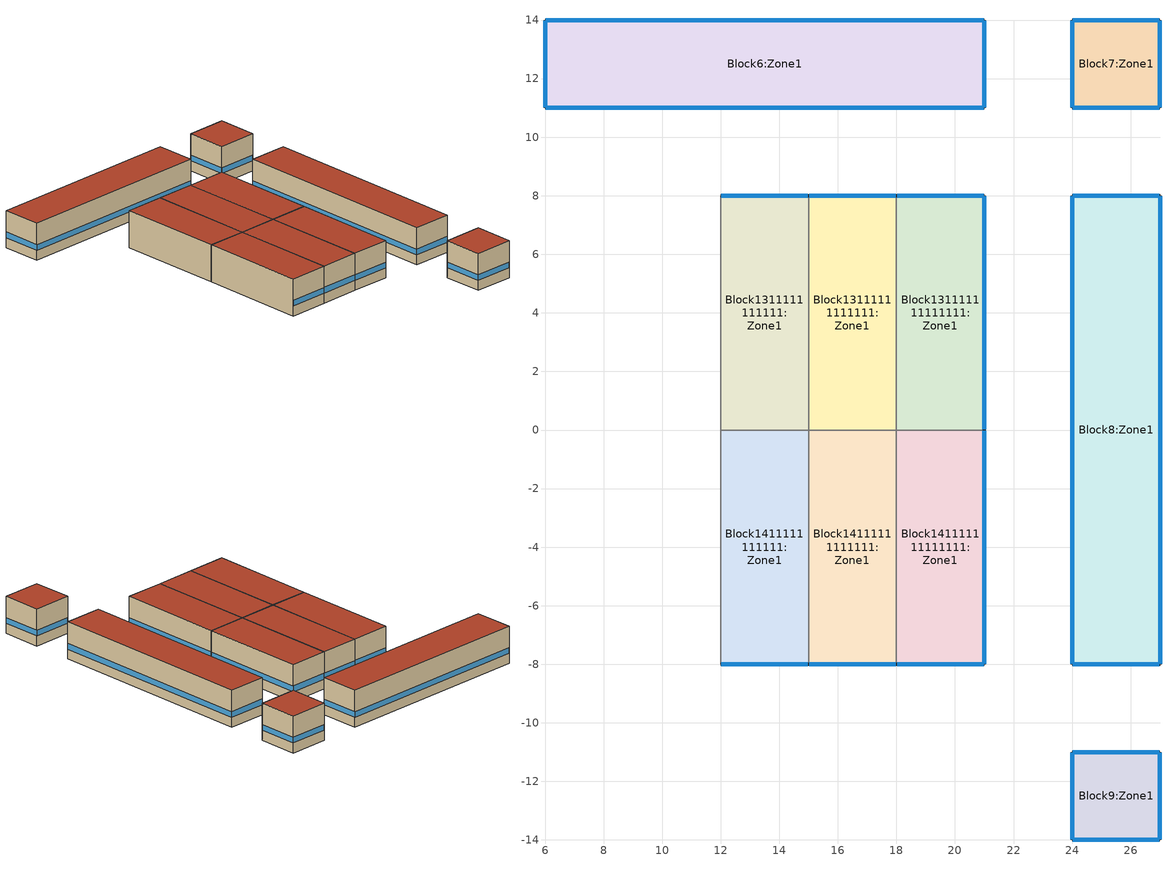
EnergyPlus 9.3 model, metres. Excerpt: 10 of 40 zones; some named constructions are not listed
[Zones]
Block7:Zone1
 floor outside (Project external floor): 27,14 27,11 24,11 24,14 z2.5
 wall outside (Brick_block_wall_domestic): 27,14 24,14 24,11 27,11 27,14 z2.5:5.3
 window (1001): 24,13.97 24,11.03 / 24.03,11 26.97,11 / 27,11.03 27,13.97 / 26.97,14 24.03,14 z3.26:3.69
 roof outside (Project flat roof): 27,11 27,14 24,14 24,11 z5.3
Block9:Zone1
 floor outside (Project external floor): 27,-11 27,-14 24,-14 24,-11 z2.5
 wall outside (Brick_block_wall_domestic): 24,-14 27,-14 27,-11 24,-11 24,-14 z2.5:5.3
 window (1001): 27,-13.97 27,-11.03 / 24,-11.03 24,-13.97 / 24.03,-14 26.97,-14 / 26.97,-11 24.03,-11 z3.26:3.69
 roof outside (Project flat roof): 27,-14 27,-11 24,-11 24,-14 z5.3
Block14111111111111:Zone1
 floor outside (Project external floor): 18,0 18,-8 15,-8 15,0 z2.5
 wall outside (Brick_block_wall_domestic): 15,-8 18,-8 z2.5:5.3
 wall to Block13111111111111:Zone1 (115mm brick cavity wall with 50mm air gap_Rev): 18,0 15,0 z2.5:5.3
 wall to Block141111111111111:Zone1 (115mm brick cavity wall with 50mm air gap): 18,-8 18,0 z2.5:5.3
 wall to Block1411111111111:Zone1 (115mm brick cavity wall with 50mm air gap_Rev): 15,0 15,-8 z2.5:5.3
 window (1001): 15.03,-8 17.97,-8 z3.26:3.69
 roof outside (Project flat roof): 18,-8 18,0 15,0 15,-8 z5.3
Block131111111111111:Zone1
 floor outside (Project external floor): 21,8 21,0 18,0 18,8 z2.5
 wall outside (Brick_block_wall_domestic): 21,0 21,8 18,8 z2.5:5.3
 wall to Block141111111111111:Zone1 (115mm brick cavity wall with 50mm air gap): 18,0 21,0 z2.5:5.3
 wall to Block13111111111111:Zone1 (115mm brick cavity wall with 50mm air gap_Rev): 18,8 18,0 z2.5:5.3
 window (1001): 21,0.03 21,7.97 z3.26:3.68; 20.97,8 18.03,8 z3.26:3.69
 roof outside (Project flat roof): 21,0 21,8 18,8 18,0 z5.3
Block1411111111111:Zone1
 floor outside (Project external floor): 15,0 15,-8 12,-8 12,0 z2.5
 wall outside (Brick_block_wall_domestic): 12,-8 15,-8 z2.5:5.3
 wall to Block141111111111:Zone1 (115mm brick cavity wall with 50mm air gap_Rev): 12,0 12,-8 z2.5:5.3
 wall to Block1311111111111:Zone1 (115mm brick cavity wall with 50mm air gap_Rev): 15,0 12,0 z2.5:5.3
 window (1001): 12.03,-8 14.97,-8 z3.26:3.69
 roof outside (Project flat roof): 15,-8 15,0 12,0 12,-8 z5.3
Block141111111111111:Zone1
 floor outside (Project external floor): 21,0 21,-8 18,-8 18,0 z2.5
 wall outside (Brick_block_wall_domestic): 18,-8 21,-8 21,0 z2.5:5.3
 window (1001): 21,-7.97 21,-0.03 z3.26:3.68; 18.03,-8 20.97,-8 z3.26:3.69
 roof outside (Project flat roof): 21,-8 21,0 18,0 18,-8 z5.3
Block6:Zone1
 floor outside (Project external floor): 21,14 21,11 6,11 6,14 z2.5
 wall outside (Brick_block_wall_domestic): 6,11 21,11 21,14 6,14 6,11 z2.5:5.3
 window (1001): 21,11.03 21,13.97 / 6,13.97 6,11.03 z3.26:3.69; 6.03,11 20.97,11 / 20.97,14 6.03,14 z3.26:3.68
 roof outside (Project flat roof): 21,11 21,14 6,14 6,11 z5.3
Block13111111111111:Zone1
 floor outside (Project external floor): 18,8 18,0 15,0 15,8 z2.5
 wall outside (Brick_block_wall_domestic): 18,8 15,8 z2.5:5.3
 wall to Block1311111111111:Zone1 (115mm brick cavity wall with 50mm air gap_Rev): 15,8 15,0 z2.5:5.3
 window (1001): 17.97,8 15.03,8 z3.26:3.69
 roof outside (Project flat roof): 18,0 18,8 15,8 15,0 z5.3
Block8:Zone1
 floor outside (Project external floor): 27,8 27,-8 24,-8 24,8 z2.5
 wall outside (Brick_block_wall_domestic): 24,-8 27,-8 27,8 24,8 24,-8 z2.5:5.3
 window (1001): 26.97,8 24.03,8 / 24.03,-8 26.97,-8 z3.26:3.69; 24,7.97 24,-7.97 / 27,-7.97 27,7.97 z3.26:3.68
 roof outside (Project flat roof): 27,-8 27,8 24,8 24,-8 z5.3
Block1311111111111:Zone1
 floor outside (Project external floor): 15,8 15,0 12,0 12,8 z2.5
 wall outside (Brick_block_wall_domestic): 15,8 12,8 z2.5:5.3
 wall to Block131111111111:Zone1 (115mm brick cavity wall with 50mm air gap_Rev): 12,8 12,0 z2.5:5.3
 window (1001): 14.97,8 12.03,8 z3.26:3.69
 roof outside (Project flat roof): 15,0 15,8 12,8 12,0 z5.3
[Schedule:Compact]
On: Through: 12/31, For: AllDays, Until: 24:00, 1
20001: Through: 12/31, For: Weekdays Weekends SummerDesignDays, Until: 24:00, 16, For: WinterDesignDays, Until: 24:00, 0, For: AllOtherDays, Until: 24:00, 16
[AirflowNetwork:SimulationControl]
VENT: AirflowNetwork Control=MultizoneWithoutDistribution; Wind Pressure Coefficient Type=Input; Height Selection for Local Wind Pressure Calculation=OpeningHeight; Building Type=LowRise; Maximum Number of Iterations=1000; Initialization Type=ZeroNodePressures; Relative Airflow Convergence Tolerance=0.0001; Absolute Airflow Convergence Tolerance {kg/s}=0.000001; Convergence Acceleration Limit=-0.5; Azimuth Angle of Long Axis of Building {deg}=0; Ratio of Building Width Along Short Axis to Width Along Long Axis=1
[AirflowNetwork:MultiZone:Zone] Ventilation Control Mode=Temperature; Ventilation Control Zone Temperature Setpoint Schedule=20001; Minimum Venting Open Factor=1; Venting Availability Schedule=On
Block6:Zone1; Block7:Zone1; Block8:Zone1; Block9:Zone1; Block1311111111111:Zone1; Block13111111111111:Zone1; Block131111111111111:Zone1; Block1411111111111:Zone1; Block14111111111111:Zone1; Block141111111111111:Zone1
[AirflowNetwork:MultiZone:Surface] Window/Door Opening Factor, or Crack Factor=1
Block6:Zone1_ExtFloor_0_0_0: Leakage Component=Block6:Zone1_ExtFloor_0_0_0
Block6:Zone1_Roof_1_0_0: Leakage Component=Block6:Zone1_Roof_1_0_0
Block6:Zone1_Wall_2_0_0: Leakage Component=Block6:Zone1_Wall_2_0_0
Block6:Zone1_Wall_3_0_0: Leakage Component=Block6:Zone1_Wall_3_0_0
Block6:Zone1_Wall_4_0_0: Leakage Component=Block6:Zone1_Wall_4_0_0
Block6:Zone1_Wall_5_0_0: Leakage Component=Block6:Zone1_Wall_5_0_0
Block7:Zone1_ExtFloor_0_0_0: Leakage Component=Block7:Zone1_ExtFloor_0_0_0
Block7:Zone1_Roof_1_0_0: Leakage Component=Block7:Zone1_Roof_1_0_0
Block7:Zone1_Wall_2_0_0: Leakage Component=Block7:Zone1_Wall_2_0_0
Block7:Zone1_Wall_3_0_0: Leakage Component=Block7:Zone1_Wall_3_0_0
Block7:Zone1_Wall_4_0_0: Leakage Component=Block7:Zone1_Wall_4_0_0
Block7:Zone1_Wall_5_0_0: Leakage Component=Block7:Zone1_Wall_5_0_0
Block8:Zone1_ExtFloor_0_0_0: Leakage Component=Block8:Zone1_ExtFloor_0_0_0
Block8:Zone1_Roof_1_0_0: Leakage Component=Block8:Zone1_Roof_1_0_0
Block8:Zone1_Wall_2_0_0: Leakage Component=Block8:Zone1_Wall_2_0_0
Block8:Zone1_Wall_3_0_0: Leakage Component=Block8:Zone1_Wall_3_0_0
Block8:Zone1_Wall_4_0_0: Leakage Component=Block8:Zone1_Wall_4_0_0
Block8:Zone1_Wall_5_0_0: Leakage Component=Block8:Zone1_Wall_5_0_0
Block9:Zone1_ExtFloor_0_0_0: Leakage Component=Block9:Zone1_ExtFloor_0_0_0
Block9:Zone1_Roof_1_0_0: Leakage Component=Block9:Zone1_Roof_1_0_0
Block9:Zone1_Wall_2_0_0: Leakage Component=Block9:Zone1_Wall_2_0_0
Block9:Zone1_Wall_3_0_0: Leakage Component=Block9:Zone1_Wall_3_0_0
Block9:Zone1_Wall_4_0_0: Leakage Component=Block9:Zone1_Wall_4_0_0
Block9:Zone1_Wall_5_0_0: Leakage Component=Block9:Zone1_Wall_5_0_0
Block1311111111111:Zone1_ExtFloor_0_0_0: Leakage Component=Block1311111111111:Zone1_ExtFloor_0_0_0
Block1311111111111:Zone1_Roof_1_0_0: Leakage Component=Block1311111111111:Zone1_Roof_1_0_0
Block1311111111111:Zone1_Partition_2_0_0: Leakage Component=Block1311111111111:Zone1_Partition_2_0_0
Block1311111111111:Zone1_Wall_3_0_0: Leakage Component=Block1311111111111:Zone1_Wall_3_0_0
Sub Surface 19: Leakage Component=Block1311111111111:Zone1_Wall_3_0_0_0_0_0_Win; Ventilation Control Mode=Temperature; Ventilation Control Zone Temperature Setpoint Schedule=20001; Venting Availability Schedule=On
Block1311111111111:Zone1_Partition_5_0_0: Leakage Component=Block1311111111111:Zone1_Partition_5_0_0
Block13111111111111:Zone1_ExtFloor_0_0_0: Leakage Component=Block13111111111111:Zone1_ExtFloor_0_0_0
Block13111111111111:Zone1_Roof_1_0_0: Leakage Component=Block13111111111111:Zone1_Roof_1_0_0
Block13111111111111:Zone1_Partition_2_0_0: Leakage Component=Block13111111111111:Zone1_Partition_2_0_0
Block13111111111111:Zone1_Wall_3_0_0: Leakage Component=Block13111111111111:Zone1_Wall_3_0_0
Sub Surface 15: Leakage Component=Block13111111111111:Zone1_Wall_3_0_0_0_0_0_Win; Ventilation Control Mode=Temperature; Ventilation Control Zone Temperature Setpoint Schedule=20001; Venting Availability Schedule=On
Block13111111111111:Zone1_Partition_5_0_0: Leakage Component=Block13111111111111:Zone1_Partition_5_0_0
Block131111111111111:Zone1_ExtFloor_0_0_0: Leakage Component=Block131111111111111:Zone1_ExtFloor_0_0_0
Block131111111111111:Zone1_Roof_1_0_0: Leakage Component=Block131111111111111:Zone1_Roof_1_0_0
Block131111111111111:Zone1_Wall_2_0_0: Leakage Component=Block131111111111111:Zone1_Wall_2_0_0
Block131111111111111:Zone1_Wall_3_0_0: Leakage Component=Block131111111111111:Zone1_Wall_3_0_0
Sub Surface 18: Leakage Component=Block131111111111111:Zone1_Wall_3_0_0_0_0_0_Win; Ventilation Control Mode=Temperature; Ventilation Control Zone Temperature Setpoint Schedule=20001; Venting Availability Schedule=On
Block131111111111111:Zone1_Partition_5_0_0: Leakage Component=Block131111111111111:Zone1_Partition_5_0_0
Block1411111111111:Zone1_ExtFloor_0_0_0: Leakage Component=Block1411111111111:Zone1_ExtFloor_0_0_0
Block1411111111111:Zone1_Roof_1_0_0: Leakage Component=Block1411111111111:Zone1_Roof_1_0_0
Block1411111111111:Zone1_Partition_2_0_0: Leakage Component=Block1411111111111:Zone1_Partition_2_0_0
Block1411111111111:Zone1_Wall_5_0_0: Leakage Component=Block1411111111111:Zone1_Wall_5_0_0
Sub Surface 65: Leakage Component=Block1411111111111:Zone1_Wall_5_0_0_0_0_0_Win; Ventilation Control Mode=Temperature; Ventilation Control Zone Temperature Setpoint Schedule=20001; Venting Availability Schedule=On
Block14111111111111:Zone1_ExtFloor_0_0_0: Leakage Component=Block14111111111111:Zone1_ExtFloor_0_0_0
Block14111111111111:Zone1_Roof_1_0_0: Leakage Component=Block14111111111111:Zone1_Roof_1_0_0
Block14111111111111:Zone1_Partition_2_0_0: Leakage Component=Block14111111111111:Zone1_Partition_2_0_0
Block14111111111111:Zone1_Wall_5_0_0: Leakage Component=Block14111111111111:Zone1_Wall_5_0_0
Sub Surface 48: Leakage Component=Block14111111111111:Zone1_Wall_5_0_0_0_0_0_Win; Ventilation Control Mode=Temperature; Ventilation Control Zone Temperature Setpoint Schedule=20001; Venting Availability Schedule=On
Block141111111111111:Zone1_ExtFloor_0_0_0: Leakage Component=Block141111111111111:Zone1_ExtFloor_0_0_0
Block141111111111111:Zone1_Roof_1_0_0: Leakage Component=Block141111111111111:Zone1_Roof_1_0_0
Block141111111111111:Zone1_Wall_2_0_0: Leakage Component=Block141111111111111:Zone1_Wall_2_0_0
Block141111111111111:Zone1_Wall_5_0_0: Leakage Component=Block141111111111111:Zone1_Wall_5_0_0
Sub Surface 51: Leakage Component=Block141111111111111:Zone1_Wall_5_0_0_0_0_0_Win; Ventilation Control Mode=Temperature; Ventilation Control Zone Temperature Setpoint Schedule=20001; Venting Availability Schedule=On
[AirflowNetwork:MultiZone:ReferenceCrackConditions]
Reference Crack Conditions: Reference Temperature {C}=20; Reference Barometric Pressure {Pa}=101320; Reference Humidity Ratio {kgWater/kgDryAir}=0.005
[AirflowNetwork:MultiZone:Surface:Crack] Reference Crack Conditions=Reference Crack Conditions
Name | Air Mass Flow Coefficient at Reference Conditions {kg/s} | Air Mass Flow Exponent
DefaultCrack | 1e-11 | 0.66
Block6:Zone1_ExtFloor_0_0_0 | 0.045 | 1
Block6:Zone1_Roof_1_0_0 | 0.00675 | 0.7
Block6:Zone1_Wall_2_0_0; Block6:Zone1_Wall_4_0_0; Block7:Zone1_Wall_2_0_0; Block7:Zone1_Wall_3_0_0; Block7:Zone1_Wall_4_0_0; Block7:Zone1_Wall_5_0_0; Block8:Zone1_Wall_3_0_0; Block8:Zone1_Wall_5_0_0; Block9:Zone1_Wall_2_0_0; Block9:Zone1_Wall_3_0_0; Block9:Zone1_Wall_4_0_0; Block9:Zone1_Wall_5_0_0 | 0.00168 | 0.7
Block6:Zone1_Wall_3_0_0; Block6:Zone1_Wall_5_0_0 | 0.0084 | 0.7
Block7:Zone1_ExtFloor_0_0_0; Block9:Zone1_ExtFloor_0_0_0 | 0.009 | 1
Block7:Zone1_Roof_1_0_0; Block9:Zone1_Roof_1_0_0 | 0.00135 | 0.7
Block8:Zone1_ExtFloor_0_0_0 | 0.048 | 1
Block8:Zone1_Roof_1_0_0 | 0.0072 | 0.7
Block8:Zone1_Wall_2_0_0; Block8:Zone1_Wall_4_0_0 | 0.00896 | 0.7
Block1311111111111:Zone1_ExtFloor_0_0_0; Block13111111111111:Zone1_ExtFloor_0_0_0; Block131111111111111:Zone1_ExtFloor_0_0_0; Block1411111111111:Zone1_ExtFloor_0_0_0; Block14111111111111:Zone1_ExtFloor_0_0_0; Block141111111111111:Zone1_ExtFloor_0_0_0 | 0.024 | 1
Block1311111111111:Zone1_Roof_1_0_0; Block13111111111111:Zone1_Roof_1_0_0; Block131111111111111:Zone1_Roof_1_0_0; Block1411111111111:Zone1_Roof_1_0_0; Block14111111111111:Zone1_Roof_1_0_0; Block141111111111111:Zone1_Roof_1_0_0 | 0.0036 | 0.7
Block1311111111111:Zone1_Partition_2_0_0; Block13111111111111:Zone1_Partition_2_0_0; Block1411111111111:Zone1_Partition_2_0_0; Block14111111111111:Zone1_Partition_2_0_0 | 0.112 | 0.75
Block1311111111111:Zone1_Wall_3_0_0; Block13111111111111:Zone1_Wall_3_0_0; Block1411111111111:Zone1_Wall_5_0_0; Block14111111111111:Zone1_Wall_5_0_0 | 0.0014813 | 0.7
Block1311111111111:Zone1_Partition_5_0_0; Block13111111111111:Zone1_Partition_5_0_0; Block131111111111111:Zone1_Partition_5_0_0 | 0.042 | 0.75
Block131111111111111:Zone1_Wall_2_0_0; Block141111111111111:Zone1_Wall_2_0_0 | 0.00448 | 0.7
Block131111111111111:Zone1_Wall_3_0_0; Block141111111111111:Zone1_Wall_5_0_0 | 0.0015128 | 0.7
[AirflowNetwork:MultiZone:Component:DetailedOpening] Air Mass Flow Coefficient When Opening is Closed {kg/s-m}=0.001; Air Mass Flow Exponent When Opening is Closed=0.6; Type of Rectangular Large Vertical Opening (LVO)=NonPivoted; Extra Crack Length or Height of Pivoting Axis {m}=0; Number of Sets of Opening Factor Data=2; Opening Factor 1=0; Discharge Coefficient for Opening Factor 1=0.65; Width Factor for Opening Factor 1=0; Height Factor for Opening Factor 1=0.5; Start Height Factor for Opening Factor 1=0.5; Opening Factor 2=1; Discharge Coefficient for Opening Factor 2=0.65; Width Factor for Opening Factor 2=1; Height Factor for Opening Factor 2=0.5; Start Height Factor for Opening Factor 2=0.5; Opening Factor 3=0; Discharge Coefficient for Opening Factor 3=0; Width Factor for Opening Factor 3=0; Height Factor for Opening Factor 3=0; Start Height Factor for Opening Factor 3=0; Opening Factor 4=0; Discharge Coefficient for Opening Factor 4=0; Width Factor for Opening Factor 4=0; Height Factor for Opening Factor 4=0; Start Height Factor for Opening Factor 4=0
Block14:Zone1_Wall_5_0_0_0_0_0_Win; Block13:Zone1_Wall_3_0_0_0_0_0_Win; Block131:Zone1_Wall_3_0_0_0_0_0_Win; Block1311:Zone1_Wall_3_0_0_0_0_0_Win; Block13111:Zone1_Wall_3_0_0_0_0_0_Win; Block131111:Zone1_Wall_3_0_0_0_0_0_Win; Block1311111:Zone1_Wall_3_0_0_0_0_0_Win; Block13111111:Zone1_Wall_3_0_0_0_0_0_Win; Block131111111:Zone1_Wall_3_0_0_0_0_0_Win; Block1311111111:Zone1_Wall_3_0_0_0_0_0_Win; Block13111111111:Zone1_Wall_3_0_0_0_0_0_Win; Block131111111111:Zone1_Wall_3_0_0_0_0_0_Win; Block1311111111111:Zone1_Wall_3_0_0_0_0_0_Win; Block13111111111111:Zone1_Wall_3_0_0_0_0_0_Win; Block131111111111111:Zone1_Wall_3_0_0_0_0_0_Win; Block141:Zone1_Wall_5_0_0_0_0_0_Win; Block1411:Zone1_Wall_5_0_0_0_0_0_Win; Block14111:Zone1_Wall_5_0_0_0_0_0_Win; Block141111:Zone1_Wall_5_0_0_0_0_0_Win; Block1411111:Zone1_Wall_5_0_0_0_0_0_Win; Block14111111:Zone1_Wall_5_0_0_0_0_0_Win; Block141111111:Zone1_Wall_5_0_0_0_0_0_Win; Block1411111111:Zone1_Wall_5_0_0_0_0_0_Win; Block14111111111:Zone1_Wall_5_0_0_0_0_0_Win; Block141111111111:Zone1_Wall_5_0_0_0_0_0_Win; Block1411111111111:Zone1_Wall_5_0_0_0_0_0_Win; Block14111111111111:Zone1_Wall_5_0_0_0_0_0_Win; Block141111111111111:Zone1_Wall_5_0_0_0_0_0_Win
[AirflowNetwork:MultiZone:ExternalNode]
Name | External Node Height {m} | Wind Pressure Coefficient Curve
Block6:Zone1_ExtFloor_0_0_0 | 3.33 | Block6:Zone1_ExtFloor_0_0_0
Block6:Zone1_Roof_1_0_0 | 7.07 | Block6:Zone1_Roof_1_0_0
Block6:Zone1_Wall_2_0_0 | 5.2 | Block6:Zone1_Wall_2_0_0
Block6:Zone1_Wall_3_0_0 | 5.2 | Block6:Zone1_Wall_3_0_0
Block6:Zone1_Wall_4_0_0 | 5.2 | Block6:Zone1_Wall_4_0_0
Block6:Zone1_Wall_5_0_0 | 5.2 | Block6:Zone1_Wall_5_0_0
Block7:Zone1_ExtFloor_0_0_0 | 3.33 | Block7:Zone1_ExtFloor_0_0_0
Block7:Zone1_Roof_1_0_0 | 7.07 | Block7:Zone1_Roof_1_0_0
Block7:Zone1_Wall_2_0_0 | 5.2 | Block7:Zone1_Wall_2_0_0
Block7:Zone1_Wall_3_0_0 | 5.2 | Block7:Zone1_Wall_3_0_0
Block7:Zone1_Wall_4_0_0 | 5.2 | Block7:Zone1_Wall_4_0_0
Block7:Zone1_Wall_5_0_0 | 5.2 | Block7:Zone1_Wall_5_0_0
Block8:Zone1_ExtFloor_0_0_0 | 3.33 | Block8:Zone1_ExtFloor_0_0_0
Block8:Zone1_Roof_1_0_0 | 7.07 | Block8:Zone1_Roof_1_0_0
Block8:Zone1_Wall_2_0_0 | 5.2 | Block8:Zone1_Wall_2_0_0
Block8:Zone1_Wall_3_0_0 | 5.2 | Block8:Zone1_Wall_3_0_0
Block8:Zone1_Wall_4_0_0 | 5.2 | Block8:Zone1_Wall_4_0_0
Block8:Zone1_Wall_5_0_0 | 5.2 | Block8:Zone1_Wall_5_0_0
Block9:Zone1_ExtFloor_0_0_0 | 3.33 | Block9:Zone1_ExtFloor_0_0_0
Block9:Zone1_Roof_1_0_0 | 7.07 | Block9:Zone1_Roof_1_0_0
Block9:Zone1_Wall_2_0_0 | 5.2 | Block9:Zone1_Wall_2_0_0
Block9:Zone1_Wall_3_0_0 | 5.2 | Block9:Zone1_Wall_3_0_0
Block9:Zone1_Wall_4_0_0 | 5.2 | Block9:Zone1_Wall_4_0_0
Block9:Zone1_Wall_5_0_0 | 5.2 | Block9:Zone1_Wall_5_0_0
Block14:Zone1_Wall_5_0_0_0_0_0_Win | 5.63 | Block14:Zone1_Wall_5_0_0_0_0_0_Win
Block13:Zone1_Wall_3_0_0_0_0_0_Win | 5.63 | Block13:Zone1_Wall_3_0_0_0_0_0_Win
Block131:Zone1_Wall_3_0_0_0_0_0_Win | 5.63 | Block131:Zone1_Wall_3_0_0_0_0_0_Win
Block1311:Zone1_Wall_3_0_0_0_0_0_Win | 5.63 | Block1311:Zone1_Wall_3_0_0_0_0_0_Win
Block13111:Zone1_Wall_3_0_0_0_0_0_Win | 5.63 | Block13111:Zone1_Wall_3_0_0_0_0_0_Win
Block131111:Zone1_Wall_3_0_0_0_0_0_Win | 5.63 | Block131111:Zone1_Wall_3_0_0_0_0_0_Win
Block1311111:Zone1_Wall_3_0_0_0_0_0_Win | 5.63 | Block1311111:Zone1_Wall_3_0_0_0_0_0_Win
Block13111111:Zone1_Wall_3_0_0_0_0_0_Win | 5.63 | Block13111111:Zone1_Wall_3_0_0_0_0_0_Win
Block131111111:Zone1_Wall_3_0_0_0_0_0_Win | 5.63 | Block131111111:Zone1_Wall_3_0_0_0_0_0_Win
Block1311111111:Zone1_Wall_3_0_0_0_0_0_Win | 5.63 | Block1311111111:Zone1_Wall_3_0_0_0_0_0_Win
Block13111111111:Zone1_Wall_3_0_0_0_0_0_Win | 5.63 | Block13111111111:Zone1_Wall_3_0_0_0_0_0_Win
Block131111111111:Zone1_Wall_3_0_0_0_0_0_Win | 5.63 | Block131111111111:Zone1_Wall_3_0_0_0_0_0_Win
Block1311111111111:Zone1_ExtFloor_0_0_0 | 3.33 | Block1311111111111:Zone1_ExtFloor_0_0_0
Block1311111111111:Zone1_Roof_1_0_0 | 7.07 | Block1311111111111:Zone1_Roof_1_0_0
Block1311111111111:Zone1_Wall_3_0_0 | 5.2 | Block1311111111111:Zone1_Wall_3_0_0
Block1311111111111:Zone1_Wall_3_0_0_0_0_0_Win | 5.63 | Block1311111111111:Zone1_Wall_3_0_0_0_0_0_Win
Block13111111111111:Zone1_ExtFloor_0_0_0 | 3.33 | Block13111111111111:Zone1_ExtFloor_0_0_0
Block13111111111111:Zone1_Roof_1_0_0 | 7.07 | Block13111111111111:Zone1_Roof_1_0_0
Block13111111111111:Zone1_Wall_3_0_0 | 5.2 | Block13111111111111:Zone1_Wall_3_0_0
Block13111111111111:Zone1_Wall_3_0_0_0_0_0_Win | 5.63 | Block13111111111111:Zone1_Wall_3_0_0_0_0_0_Win
Block131111111111111:Zone1_ExtFloor_0_0_0 | 3.33 | Block131111111111111:Zone1_ExtFloor_0_0_0
Block131111111111111:Zone1_Roof_1_0_0 | 7.07 | Block131111111111111:Zone1_Roof_1_0_0
Block131111111111111:Zone1_Wall_2_0_0 | 5.2 | Block131111111111111:Zone1_Wall_2_0_0
Block131111111111111:Zone1_Wall_3_0_0 | 5.2 | Block131111111111111:Zone1_Wall_3_0_0
Block131111111111111:Zone1_Wall_3_0_0_0_0_0_Win | 5.63 | Block131111111111111:Zone1_Wall_3_0_0_0_0_0_Win
Block141:Zone1_Wall_5_0_0_0_0_0_Win | 5.63 | Block141:Zone1_Wall_5_0_0_0_0_0_Win
Block1411:Zone1_Wall_5_0_0_0_0_0_Win | 5.63 | Block1411:Zone1_Wall_5_0_0_0_0_0_Win
Block14111:Zone1_Wall_5_0_0_0_0_0_Win | 5.63 | Block14111:Zone1_Wall_5_0_0_0_0_0_Win
Block141111:Zone1_Wall_5_0_0_0_0_0_Win | 5.63 | Block141111:Zone1_Wall_5_0_0_0_0_0_Win
Block1411111:Zone1_Wall_5_0_0_0_0_0_Win | 5.63 | Block1411111:Zone1_Wall_5_0_0_0_0_0_Win
Block14111111:Zone1_Wall_5_0_0_0_0_0_Win | 5.63 | Block14111111:Zone1_Wall_5_0_0_0_0_0_Win
Block141111111:Zone1_Wall_5_0_0_0_0_0_Win | 5.63 | Block141111111:Zone1_Wall_5_0_0_0_0_0_Win
Block1411111111:Zone1_Wall_5_0_0_0_0_0_Win | 5.63 | Block1411111111:Zone1_Wall_5_0_0_0_0_0_Win
Block14111111111:Zone1_Wall_5_0_0_0_0_0_Win | 5.63 | Block14111111111:Zone1_Wall_5_0_0_0_0_0_Win
Block141111111111:Zone1_Wall_5_0_0_0_0_0_Win | 5.63 | Block141111111111:Zone1_Wall_5_0_0_0_0_0_Win
Block1411111111111:Zone1_ExtFloor_0_0_0 | 3.33 | Block1411111111111:Zone1_ExtFloor_0_0_0
Block1411111111111:Zone1_Roof_1_0_0 | 7.07 | Block1411111111111:Zone1_Roof_1_0_0
Block1411111111111:Zone1_Wall_5_0_0 | 5.2 | Block1411111111111:Zone1_Wall_5_0_0
Block1411111111111:Zone1_Wall_5_0_0_0_0_0_Win | 5.63 | Block1411111111111:Zone1_Wall_5_0_0_0_0_0_Win
Block14111111111111:Zone1_ExtFloor_0_0_0 | 3.33 | Block14111111111111:Zone1_ExtFloor_0_0_0
Block14111111111111:Zone1_Roof_1_0_0 | 7.07 | Block14111111111111:Zone1_Roof_1_0_0
Block14111111111111:Zone1_Wall_5_0_0 | 5.2 | Block14111111111111:Zone1_Wall_5_0_0
Block14111111111111:Zone1_Wall_5_0_0_0_0_0_Win | 5.63 | Block14111111111111:Zone1_Wall_5_0_0_0_0_0_Win
Block141111111111111:Zone1_ExtFloor_0_0_0 | 3.33 | Block141111111111111:Zone1_ExtFloor_0_0_0
Block141111111111111:Zone1_Roof_1_0_0 | 7.07 | Block141111111111111:Zone1_Roof_1_0_0
Block141111111111111:Zone1_Wall_2_0_0 | 5.2 | Block141111111111111:Zone1_Wall_2_0_0
Block141111111111111:Zone1_Wall_5_0_0 | 5.2 | Block141111111111111:Zone1_Wall_5_0_0
Block141111111111111:Zone1_Wall_5_0_0_0_0_0_Win | 5.63 | Block141111111111111:Zone1_Wall_5_0_0_0_0_0_Win
[AirflowNetwork:MultiZone:WindPressureCoefficientArray]
Cp Data: Wind Direction 1 {deg}=0; Wind Direction 2 {deg}=45; Wind Direction 3 {deg}=90; Wind Direction 4 {deg}=135; Wind Direction 5 {deg}=180; Wind Direction 6 {deg}=225; Wind Direction 7 {deg}=270; Wind Direction 8 {deg}=315
[AirflowNetwork:MultiZone:WindPressureCoefficientValues] AirflowNetwork:MultiZone:WindPressureCoefficientArray=Cp Data
Name | Wind Pressure Coefficient Value 1 | Wind Pressure Coefficient Value 2 | Wind Pressure Coefficient Value 3 | Wind Pressure Coefficient Value 4 | Wind Pressure Coefficient Value 5 | Wind Pressure Coefficient Value 6 | Wind Pressure Coefficient Value 7 | Wind Pressure Coefficient Value 8
Block6:Zone1_ExtFloor_0_0_0; Block7:Zone1_ExtFloor_0_0_0; Block8:Zone1_ExtFloor_0_0_0; Block9:Zone1_ExtFloor_0_0_0; Block1311111111111:Zone1_ExtFloor_0_0_0; Block13111111111111:Zone1_ExtFloor_0_0_0; Block131111111111111:Zone1_ExtFloor_0_0_0; Block1411111111111:Zone1_ExtFloor_0_0_0; Block14111111111111:Zone1_ExtFloor_0_0_0; Block141111111111111:Zone1_ExtFloor_0_0_0 | 0.3 | -.5 | -.6 | -.5 | -.5 | -.5 | -.6 | -.5
Block6:Zone1_Roof_1_0_0; Block7:Zone1_Roof_1_0_0; Block8:Zone1_Roof_1_0_0; Block9:Zone1_Roof_1_0_0; Block1311111111111:Zone1_Roof_1_0_0; Block13111111111111:Zone1_Roof_1_0_0; Block131111111111111:Zone1_Roof_1_0_0; Block1411111111111:Zone1_Roof_1_0_0; Block14111111111111:Zone1_Roof_1_0_0; Block141111111111111:Zone1_Roof_1_0_0 | -.6 | -.5 | -.4 | -.5 | -.6 | -.5 | -.4 | -.5
Block6:Zone1_Wall_2_0_0; Block7:Zone1_Wall_2_0_0; Block8:Zone1_Wall_2_0_0; Block9:Zone1_Wall_2_0_0; Block131111111111111:Zone1_Wall_2_0_0; Block141111111111111:Zone1_Wall_2_0_0 | -.3 | 0.1 | 0.4 | 0.1 | -.3 | -.35 | -.2 | -.35
Block6:Zone1_Wall_3_0_0; Block7:Zone1_Wall_3_0_0; Block8:Zone1_Wall_3_0_0; Block9:Zone1_Wall_3_0_0; Block13:Zone1_Wall_3_0_0_0_0_0_Win; Block131:Zone1_Wall_3_0_0_0_0_0_Win; Block1311:Zone1_Wall_3_0_0_0_0_0_Win; Block13111:Zone1_Wall_3_0_0_0_0_0_Win; Block131111:Zone1_Wall_3_0_0_0_0_0_Win; Block1311111:Zone1_Wall_3_0_0_0_0_0_Win; Block13111111:Zone1_Wall_3_0_0_0_0_0_Win; Block131111111:Zone1_Wall_3_0_0_0_0_0_Win; Block1311111111:Zone1_Wall_3_0_0_0_0_0_Win; Block13111111111:Zone1_Wall_3_0_0_0_0_0_Win; Block131111111111:Zone1_Wall_3_0_0_0_0_0_Win; Block1311111111111:Zone1_Wall_3_0_0; Block1311111111111:Zone1_Wall_3_0_0_0_0_0_Win; Block13111111111111:Zone1_Wall_3_0_0; Block13111111111111:Zone1_Wall_3_0_0_0_0_0_Win; Block131111111111111:Zone1_Wall_3_0_0; Block131111111111111:Zone1_Wall_3_0_0_0_0_0_Win | 0.4 | 0.1 | -.3 | -.35 | -.2 | -.35 | -.3 | 0.1
Block6:Zone1_Wall_4_0_0; Block7:Zone1_Wall_4_0_0; Block8:Zone1_Wall_4_0_0; Block9:Zone1_Wall_4_0_0 | -.3 | -.35 | -.2 | -.35 | -.3 | 0.1 | 0.4 | 0.1
Block6:Zone1_Wall_5_0_0; Block7:Zone1_Wall_5_0_0; Block8:Zone1_Wall_5_0_0; Block9:Zone1_Wall_5_0_0; Block14:Zone1_Wall_5_0_0_0_0_0_Win; Block141:Zone1_Wall_5_0_0_0_0_0_Win; Block1411:Zone1_Wall_5_0_0_0_0_0_Win; Block14111:Zone1_Wall_5_0_0_0_0_0_Win; Block141111:Zone1_Wall_5_0_0_0_0_0_Win; Block1411111:Zone1_Wall_5_0_0_0_0_0_Win; Block14111111:Zone1_Wall_5_0_0_0_0_0_Win; Block141111111:Zone1_Wall_5_0_0_0_0_0_Win; Block1411111111:Zone1_Wall_5_0_0_0_0_0_Win; Block14111111111:Zone1_Wall_5_0_0_0_0_0_Win; Block141111111111:Zone1_Wall_5_0_0_0_0_0_Win; Block1411111111111:Zone1_Wall_5_0_0; Block1411111111111:Zone1_Wall_5_0_0_0_0_0_Win; Block14111111111111:Zone1_Wall_5_0_0; Block14111111111111:Zone1_Wall_5_0_0_0_0_0_Win; Block141111111111111:Zone1_Wall_5_0_0; Block141111111111111:Zone1_Wall_5_0_0_0_0_0_Win | -.2 | -.35 | -.3 | 0.1 | 0.4 | 0.1 | -.3 | -.35
